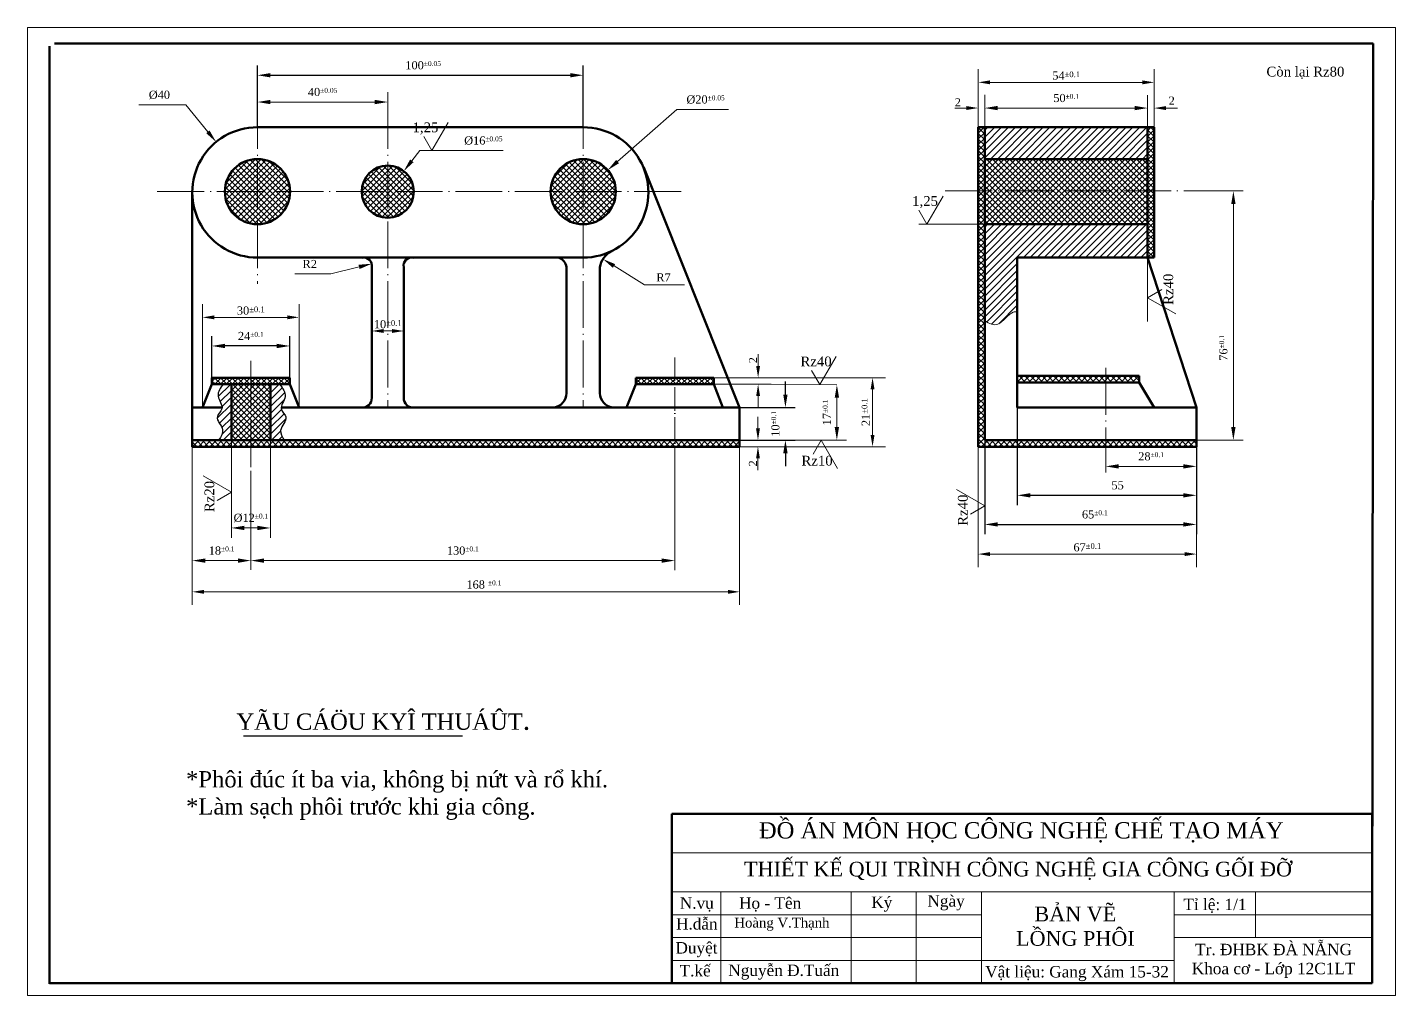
# Model space of a CAD drawing. Extents: x 3371 to 5758, y -2048 to -107.
# Drawn here: x 5338.4 to 5758.4, y -927.2 to -630.2 of the extents above; entities that cross this region are included whole.
import ezdxf

# ---------------------------------------------------------------- set-up
doc = ezdxf.new("R2010")
doc.units = 0
doc.header["$LTSCALE"] = 0.3
doc.header["$MEASUREMENT"] = 0
doc.linetypes.add('ACAD_ISO04W100', pattern=[30.5, 24, -3, 0.5, -3])
doc.layers.get('0').update_dxf_attribs({"color": 1, "linetype": 'CONTINUOUS', "lineweight": 50})
doc.layers.get('DEFPOINTS').update_dxf_attribs({"linetype": 'CONTINUOUS'})
for name, color, linetype, lineweight in [('DTAM', 5, 'ACAD_ISO04W100', 20), ('DUONGGIONG', 4, 'CONTINUOUS', 20), ('NETMANH', 3, 'CONTINUOUS', 20)]:
    doc.layers.add(name, color=color, linetype=linetype, lineweight=lineweight)
doc.layers.add('KT', color=7, linetype='CONTINUOUS')
doc.styles.get("Standard").update_dxf_attribs({"font": 'times.ttf'})
doc.styles.add('style2', font='', dxfattribs={"height": 3.5})
doc.styles.add('style4', font='', dxfattribs={"height": 5})
doc.styles.add('TH', font='', dxfattribs={"height": 250})
doc.styles.get('style2').set_extended_font_data('VNswitzerland')
doc.styles.get('style4').set_extended_font_data('VNbangkok')
doc.styles.get('TH').set_extended_font_data('VNtimes new roman')
doc.dimstyles.new('100', dxfattribs={"dimtxt": 8, "dimasz": 3.6, "dimexe": 0.18, "dimexo": 0.0625, "dimgap": 0.8, "dimtad": 1, "dimdec": 4, "dimzin": 0, "dimdsep": 46, "dimtxsty": 'Standard', "dimcen": 0.09, "dimclrd": 3, "dimclre": 3, "dimclrt": 86, "dimadec": 0, "dimazin": 0, "dimtfac": 1, "dimtdec": 4, "dimtofl": 0, "dimtmove": 2, "dimatfit": 3, "dimfxl": 1, "dimtfillclr": 3, "dimtolj": 1, "dimtzin": 0, "dimlwd": 20, "dimlwe": 20, "dimarcsym": 0})
doc.dimstyles.get("Standard").update_dxf_attribs({"dimtxt": 0.18, "dimasz": 0.18, "dimexe": 0.18, "dimexo": 0.0625, "dimgap": 0.09, "dimtad": 0, "dimtih": 1, "dimtoh": 1, "dimdec": 4, "dimzin": 0, "dimdsep": 46, "dimtxsty": 'Standard', "dimcen": 0.09, "dimadec": 0, "dimazin": 0, "dimtfac": 1, "dimtdec": 4, "dimtofl": 0, "dimtmove": 0, "dimatfit": 3, "dimfxl": 1, "dimtolj": 1, "dimtzin": 0, "dimarcsym": 0})
pattern_1 = [(45, (6446.081, -117.2994), (-0.8838835, 0.8838835), []), (135, (6446.081, -117.2994), (-0.8838835, -0.8838835), [])]

# ---------------------------------------------------------------- blocks, each defined once
blk = doc.blocks.new('*D23')
at = {"layer": 'DEFPOINTS', "color": 0, "linetype": 'Continuous', "transparency": 16777216}
for p in [(5509.04, -644.87), (5409.04, -660.8), (5509.04, -660.8)]:
    blk.add_point(p, dxfattribs=at)
at = {"layer": 'DUONGGIONG', "color": 0, "linetype": 'Continuous', "lineweight": -2, "transparency": 16777216}
for p, q in [((5409.04, -660.73), (5409.04, -641.87)), ((5509.04, -660.73), (5509.04, -641.87)), ((5413.04, -644.87), (5505.04, -644.87))]:
    blk.add_line(p, q, dxfattribs=at)
at = {"layer": 'DUONGGIONG', "color": 0, "linetype": 'Continuous', "transparency": 16777216}
for points in [[(5413.04, -644.2), (5413.04, -645.53), (5409.04, -644.87)], [(5505.04, -644.2), (5505.04, -645.53), (5509.04, -644.87)]]:
    blk.add_solid(points, dxfattribs=at)
at = {"layer": 'DUONGGIONG', "color": 86, "linetype": 'Continuous', "transparency": 16777216, "insert": (5459.91, -641.8), "char_height": 2.5, "attachment_point": 5}
blk.add_mtext('\\A2;100{\\H1.5;±0.05}', dxfattribs=at)
blk = doc.blocks.new('*D24')
at = {"layer": 'DEFPOINTS', "color": 0, "linetype": 'Continuous', "transparency": 16777216}
for p in [(5642.29, -746.8), (5697.29, -758.8), (5697.29, -773.72)]:
    blk.add_point(p, dxfattribs=at)
at = {"layer": 'DUONGGIONG', "color": 0, "linetype": 'Continuous', "lineweight": -2, "transparency": 16777216}
for p, q in [((5642.29, -746.86), (5642.29, -776.72)), ((5697.29, -758.86), (5697.29, -776.72)), ((5646.29, -773.72), (5693.29, -773.72))]:
    blk.add_line(p, q, dxfattribs=at)
at = {"layer": 'DUONGGIONG', "color": 0, "linetype": 'Continuous', "transparency": 16777216}
for points in [[(5646.29, -773.06), (5646.29, -774.39), (5642.29, -773.72)], [(5693.29, -773.06), (5693.29, -774.39), (5697.29, -773.72)]]:
    blk.add_solid(points, dxfattribs=at)
at = {"layer": 'DUONGGIONG', "color": 86, "linetype": 'Continuous', "transparency": 16777216, "insert": (5673.08, -770.65), "char_height": 2.5, "attachment_point": 5}
blk.add_mtext('\\A2;{\\fTimes New Roman|b0|i0|c0|p18;55}', dxfattribs=at)
blk = doc.blocks.new('*D25')
at = {"layer": 'DEFPOINTS', "color": 0, "linetype": 'Continuous', "transparency": 16777216}
for p in [(5632.29, -756.8), (5697.29, -758.8), (5697.29, -782.65)]:
    blk.add_point(p, dxfattribs=at)
at = {"layer": 'DUONGGIONG', "color": 0, "linetype": 'Continuous', "lineweight": -2, "transparency": 16777216}
for p, q in [((5632.29, -756.86), (5632.29, -785.65)), ((5697.29, -758.86), (5697.29, -785.65)), ((5636.29, -782.65), (5693.29, -782.65))]:
    blk.add_line(p, q, dxfattribs=at)
at = {"layer": 'DUONGGIONG', "color": 0, "linetype": 'Continuous', "transparency": 16777216}
for points in [[(5636.29, -781.98), (5636.29, -783.31), (5632.29, -782.65)], [(5693.29, -781.98), (5693.29, -783.31), (5697.29, -782.65)]]:
    blk.add_solid(points, dxfattribs=at)
at = {"layer": 'DUONGGIONG', "color": 86, "linetype": 'Continuous', "transparency": 16777216, "insert": (5666.07, -779.58), "char_height": 2.5, "attachment_point": 5}
blk.add_mtext('\\A2;{\\fTimes New Roman|b0|i0|c0|p18;65\\H0.6x;±0.1}', dxfattribs=at)
blk = doc.blocks.new('*D26')
at = {"layer": 'DEFPOINTS', "color": 0, "linetype": 'Continuous', "transparency": 16777216}
for p in [(5557.04, -746.8), (5571.11, -746.8), (5557.04, -756.8)]:
    blk.add_point(p, dxfattribs=at)
at = {"layer": 'DUONGGIONG', "color": 0, "linetype": 'Continuous', "lineweight": -2, "transparency": 16777216}
for p, q in [((5571.11, -742.8), (5571.11, -738.8)), ((5557.1, -746.8), (5574.11, -746.8)), ((5557.1, -756.8), (5574.11, -756.8)), ((5571.11, -760.8), (5571.11, -764.8))]:
    blk.add_line(p, q, dxfattribs=at)
at = {"layer": 'DUONGGIONG', "color": 0, "linetype": 'Continuous', "transparency": 16777216}
for points in [[(5570.44, -742.8), (5571.77, -742.8), (5571.11, -746.8)], [(5570.44, -760.8), (5571.77, -760.8), (5571.11, -756.8)]]:
    blk.add_solid(points, dxfattribs=at)
at = {"layer": 'DUONGGIONG', "color": 86, "linetype": 'Continuous', "transparency": 16777216, "insert": (5568.03, -751.8), "char_height": 2.5, "attachment_point": 5, "rotation": 90}
blk.add_mtext('\\A2;10{\\H0.6x;±0.1}', dxfattribs=at)
blk = doc.blocks.new('*D27')
at = {"layer": 'DEFPOINTS', "color": 0, "linetype": 'Continuous', "transparency": 16777216}
for p in [(5395.04, -727.91), (5395.04, -737.65), (5418.97, -737.65)]:
    blk.add_point(p, dxfattribs=at)
at = {"layer": 'DUONGGIONG', "color": 0, "linetype": 'Continuous', "lineweight": -2, "transparency": 16777216}
for p, q in [((5395.04, -737.58), (5395.04, -724.91)), ((5418.97, -737.58), (5418.97, -724.91)), ((5414.97, -727.91), (5399.04, -727.91))]:
    blk.add_line(p, q, dxfattribs=at)
at = {"layer": 'DUONGGIONG', "color": 0, "linetype": 'Continuous', "transparency": 16777216}
for points in [[(5399.04, -727.24), (5399.04, -728.58), (5395.04, -727.91)], [(5414.97, -727.24), (5414.97, -728.58), (5418.97, -727.91)]]:
    blk.add_solid(points, dxfattribs=at)
at = {"layer": 'DUONGGIONG', "color": 86, "linetype": 'Continuous', "transparency": 16777216, "insert": (5407, -724.85), "char_height": 2.5, "attachment_point": 5}
blk.add_mtext('\\A2;{\\fTimes New Roman|b0|i0|c0|p18;24{\\H1.500000;±0.1}}', dxfattribs=at)
blk = doc.blocks.new('*D28')
at = {"layer": 'DEFPOINTS', "color": 0, "linetype": 'Continuous', "transparency": 16777216}
for p in [(5389.04, -758.8), (5557.04, -758.8), (5389.04, -803.32)]:
    blk.add_point(p, dxfattribs=at)
at = {"layer": 'DUONGGIONG', "color": 3, "linetype": 'Continuous', "lineweight": 20, "transparency": 16777216}
for p, q in [((5389.04, -758.86), (5389.04, -807.32)), ((5557.04, -758.86), (5557.04, -807.32)), ((5553.44, -803.32), (5392.64, -803.32))]:
    blk.add_line(p, q, dxfattribs=at)
at = {"layer": 'DUONGGIONG', "color": 3, "linetype": 'Continuous', "transparency": 16777216}
for points in [[(5392.64, -802.72), (5392.64, -803.92), (5389.04, -803.32)], [(5553.44, -802.72), (5553.44, -803.92), (5557.04, -803.32)]]:
    blk.add_solid(points, dxfattribs=at)
at = {"layer": 'DUONGGIONG', "color": 86, "linetype": 'Continuous', "transparency": 16777216, "insert": (5478.56, -801.09), "char_height": 2.5, "attachment_point": 5}
blk.add_mtext('\\A2;{\\fTimes New Roman|b0|i0|c0|p18;168 \\H0.6x;±0.1}', dxfattribs=at)
blk = doc.blocks.new('*D29')
at = {"layer": 'DEFPOINTS', "color": 0, "transparency": 16777216}
for p in [(5421.8, -719.13), (5392.2, -746.78), (5421.8, -746.78)]:
    blk.add_point(p, dxfattribs=at)
at = {"layer": 'DUONGGIONG', "color": 3, "lineweight": 20, "transparency": 16777216}
for p, q in [((5392.2, -746.72), (5392.2, -715.13)), ((5421.8, -746.72), (5421.8, -715.13)), ((5395.8, -719.13), (5418.2, -719.13))]:
    blk.add_line(p, q, dxfattribs=at)
at = {"layer": 'DUONGGIONG', "color": 3, "transparency": 16777216}
for points in [[(5395.8, -718.53), (5395.8, -719.73), (5392.2, -719.13)], [(5418.2, -718.53), (5418.2, -719.73), (5421.8, -719.13)]]:
    blk.add_solid(points, dxfattribs=at)
at = {"layer": 'DUONGGIONG', "color": 86, "transparency": 16777216, "insert": (5407, -717.06), "char_height": 2.5, "attachment_point": 5}
blk.add_mtext('\\A2;30{\\H1.750000;±0.1}', dxfattribs=at)
blk = doc.blocks.new('*D30')
at = {"layer": 'DEFPOINTS', "color": 0, "transparency": 16777216}
for p in [(5444.15, -721.89), (5453.93, -721.89), (5444.15, -723.31)]:
    blk.add_point(p, dxfattribs=at)
at = {"layer": 'DUONGGIONG', "color": 3, "lineweight": 20, "transparency": 16777216}
for p, q in [((5444.15, -721.95), (5444.15, -727.31)), ((5453.93, -721.95), (5453.93, -727.31)), ((5450.33, -723.31), (5447.75, -723.31))]:
    blk.add_line(p, q, dxfattribs=at)
at = {"layer": 'DUONGGIONG', "color": 3, "transparency": 16777216}
for points in [[(5447.75, -722.71), (5447.75, -723.91), (5444.15, -723.31)], [(5450.33, -722.71), (5450.33, -723.91), (5453.93, -723.31)]]:
    blk.add_solid(points, dxfattribs=at)
at = {"layer": 'DUONGGIONG', "color": 86, "transparency": 16777216, "insert": (5449.04, -721.24), "char_height": 2.5, "attachment_point": 5}
blk.add_mtext('\\A2;10{\\H1.750000;±0.1}', dxfattribs=at)
blk = doc.blocks.new('*D31')
at = {"layer": 'DEFPOINTS', "color": 0, "transparency": 16777216}
for p in [(5549.11, -737.65), (5549.1, -739.65), (5562.72, -739.65)]:
    blk.add_point(p, dxfattribs=at)
at = {"layer": 'DUONGGIONG', "color": 3, "lineweight": 20, "transparency": 16777216}
for p, q in [((5562.72, -734.05), (5562.72, -730.45)), ((5549.17, -737.65), (5566.72, -737.65)), ((5549.17, -739.65), (5566.72, -739.65)), ((5562.72, -743.25), (5562.72, -746.85))]:
    blk.add_line(p, q, dxfattribs=at)
at = {"layer": 'DUONGGIONG', "color": 3, "transparency": 16777216}
for points in [[(5562.12, -734.05), (5563.32, -734.05), (5562.72, -737.65)], [(5562.12, -743.25), (5563.32, -743.25), (5562.72, -739.65)]]:
    blk.add_solid(points, dxfattribs=at)
at = {"layer": 'DUONGGIONG', "color": 86, "transparency": 16777216, "insert": (5561.15, -732.27), "char_height": 2.5, "attachment_point": 5, "rotation": 90}
blk.add_mtext('\\A2;2', dxfattribs=at)
blk = doc.blocks.new('*D32')
at = {"layer": 'DEFPOINTS', "color": 0, "transparency": 16777216}
for p in [(5557.04, -756.8), (5557.04, -758.8), (5562.68, -758.8)]:
    blk.add_point(p, dxfattribs=at)
at = {"layer": 'DUONGGIONG', "color": 3, "lineweight": 20, "transparency": 16777216}
for p, q in [((5562.68, -753.2), (5562.68, -749.6)), ((5557.1, -756.8), (5566.68, -756.8)), ((5557.1, -758.8), (5566.68, -758.8)), ((5562.68, -762.4), (5562.68, -766))]:
    blk.add_line(p, q, dxfattribs=at)
at = {"layer": 'DUONGGIONG', "color": 3, "transparency": 16777216}
for points in [[(5562.08, -753.2), (5563.28, -753.2), (5562.68, -756.8)], [(5562.08, -762.4), (5563.28, -762.4), (5562.68, -758.8)]]:
    blk.add_solid(points, dxfattribs=at)
at = {"layer": 'DUONGGIONG', "color": 86, "transparency": 16777216, "insert": (5561.14, -763.93), "char_height": 2.5, "attachment_point": 5, "rotation": 90}
blk.add_mtext('\\A2;2', dxfattribs=at)
blk = doc.blocks.new('*D33')
at = {"layer": 'DEFPOINTS', "color": 0, "transparency": 16777216}
for p in [(5549.11, -737.65), (5557.1, -758.8), (5597.85, -758.8)]:
    blk.add_point(p, dxfattribs=at)
at = {"layer": 'DUONGGIONG', "color": 3, "lineweight": 20, "transparency": 16777216}
for p, q in [((5549.17, -737.65), (5601.85, -737.65)), ((5597.85, -741.25), (5597.85, -755.2)), ((5557.16, -758.8), (5601.85, -758.8))]:
    blk.add_line(p, q, dxfattribs=at)
at = {"layer": 'DUONGGIONG', "color": 3, "transparency": 16777216}
for points in [[(5597.25, -741.25), (5598.45, -741.25), (5597.85, -737.65)], [(5597.25, -755.2), (5598.45, -755.2), (5597.85, -758.8)]]:
    blk.add_solid(points, dxfattribs=at)
at = {"layer": 'DUONGGIONG', "color": 86, "transparency": 16777216, "insert": (5595.78, -748.22), "char_height": 2.5, "attachment_point": 5, "rotation": 90}
blk.add_mtext('\\A2;21{\\H1.750000;±0.1}', dxfattribs=at)
blk = doc.blocks.new('*D34')
at = {"layer": 'DEFPOINTS', "color": 0, "transparency": 16777216}
for p in [(5682.29, -654.93), (5682.29, -660.73), (5684.29, -660.8)]:
    blk.add_point(p, dxfattribs=at)
at = {"layer": 'DUONGGIONG', "color": 3, "lineweight": 20, "transparency": 16777216}
for p, q in [((5682.29, -660.67), (5682.29, -650.93)), ((5684.29, -660.73), (5684.29, -650.93)), ((5678.69, -654.93), (5675.09, -654.93)), ((5687.89, -654.93), (5691.49, -654.93))]:
    blk.add_line(p, q, dxfattribs=at)
at = {"layer": 'DUONGGIONG', "color": 3, "transparency": 16777216}
for points in [[(5678.69, -654.33), (5678.69, -655.53), (5682.29, -654.93)], [(5687.89, -654.33), (5687.89, -655.53), (5684.29, -654.93)]]:
    blk.add_solid(points, dxfattribs=at)
at = {"layer": 'DUONGGIONG', "color": 86, "transparency": 16777216, "insert": (5689.69, -652.66), "char_height": 2.5, "attachment_point": 5}
blk.add_mtext('\\A2;2', dxfattribs=at)
blk = doc.blocks.new('*D35')
at = {"layer": 'DEFPOINTS', "color": 0, "transparency": 16777216}
for p in [(5632.29, -654.92), (5630.29, -660.8), (5632.29, -660.73)]:
    blk.add_point(p, dxfattribs=at)
at = {"layer": 'DUONGGIONG', "color": 3, "lineweight": 20, "transparency": 16777216}
for p, q in [((5630.29, -660.73), (5630.29, -650.92)), ((5632.29, -660.67), (5632.29, -650.92)), ((5626.69, -654.92), (5623.09, -654.92)), ((5635.89, -654.92), (5639.49, -654.92))]:
    blk.add_line(p, q, dxfattribs=at)
at = {"layer": 'DUONGGIONG', "color": 3, "transparency": 16777216}
for points in [[(5626.69, -654.32), (5626.69, -655.52), (5630.29, -654.92)], [(5635.89, -654.32), (5635.89, -655.52), (5632.29, -654.92)]]:
    blk.add_solid(points, dxfattribs=at)
at = {"layer": 'DUONGGIONG', "color": 86, "transparency": 16777216, "insert": (5624.02, -653.15), "char_height": 2.5, "attachment_point": 5}
blk.add_mtext('\\A2;2', dxfattribs=at)
blk = doc.blocks.new('*D36')
at = {"layer": 'DEFPOINTS', "color": 0, "transparency": 16777216}
for p in [(5684.29, -647.04), (5630.29, -660.73), (5684.29, -660.8)]:
    blk.add_point(p, dxfattribs=at)
at = {"layer": 'DUONGGIONG', "color": 3, "lineweight": 20, "transparency": 16777216}
for p, q in [((5630.29, -660.67), (5630.29, -643.04)), ((5684.29, -660.73), (5684.29, -643.04)), ((5633.89, -647.04), (5680.69, -647.04))]:
    blk.add_line(p, q, dxfattribs=at)
at = {"layer": 'DUONGGIONG', "color": 3, "transparency": 16777216}
for points in [[(5633.89, -646.44), (5633.89, -647.64), (5630.29, -647.04)], [(5680.69, -646.44), (5680.69, -647.64), (5684.29, -647.04)]]:
    blk.add_solid(points, dxfattribs=at)
at = {"layer": 'DUONGGIONG', "color": 86, "transparency": 16777216, "insert": (5657.29, -644.97), "char_height": 2.5, "attachment_point": 5}
blk.add_mtext('\\A2;54{\\H1.750000;±0.1}', dxfattribs=at)
blk = doc.blocks.new('*D37')
at = {"layer": 'DEFPOINTS', "color": 0, "transparency": 16777216}
for p in [(5630.29, -758.8), (5697.29, -758.8), (5630.29, -791.74)]:
    blk.add_point(p, dxfattribs=at)
at = {"layer": 'DUONGGIONG', "color": 3, "lineweight": 20, "transparency": 16777216}
for p, q in [((5630.29, -758.86), (5630.29, -795.74)), ((5697.29, -758.86), (5697.29, -795.74)), ((5693.69, -791.74), (5633.89, -791.74))]:
    blk.add_line(p, q, dxfattribs=at)
at = {"layer": 'DUONGGIONG', "color": 3, "transparency": 16777216}
for points in [[(5633.89, -791.14), (5633.89, -792.34), (5630.29, -791.74)], [(5693.69, -791.14), (5693.69, -792.34), (5697.29, -791.74)]]:
    blk.add_solid(points, dxfattribs=at)
at = {"layer": 'DUONGGIONG', "color": 86, "transparency": 16777216, "insert": (5663.79, -789.67), "char_height": 2.5, "attachment_point": 5}
blk.add_mtext('\\A2;67{\\H1.750000;±0.1}', dxfattribs=at)

msp = doc.modelspace()

# ---------------------------------------------------------------- hatches: boundary and pattern name
at = {"layer": 'DTAM', "linetype": 'Continuous'}
h = msp.add_hatch(dxfattribs=at)
h.set_pattern_fill('ANSI31', color=256, scale=12, style=0)
h.set_pattern_definition([(45, (5337.5279, -918.3136), (-1.06066, 1.06066), [])])
h.paths.add_polyline_path([(5682.29, -660.8), (5632.29, -660.8), (5632.29, -665.19), (5632.33, -665.22), (5632.29, -665.24), (5632.29, -670.57), (5682.29, -670.57)])
h.paths.add_polyline_path([(5682.29, -690.57), (5632.29, -690.57), (5632.29, -700.8), (5682.29, -700.8)])
edge = h.paths.add_edge_path()
edge.add_line((5642.29, -700.8), (5632.29, -700.8))
edge.add_line((5632.29, -700.8), (5632.29, -720.11))
edge.add_spline(control_points=[(5632.29, -720.11), (5633.68, -721.1), (5636.82, -722.46), (5639.83, -717.51), (5641.87, -717.35), (5642.29, -717.42)], knot_values=[18.132603, 18.132603, 18.132603, 18.132603, 22.760068, 28.733029, 30.261765, 30.261765, 30.261765, 30.261765], degree=3, periodic=0)
edge.add_line((5642.29, -717.42), (5642.29, -700.8))
h = msp.add_hatch(dxfattribs=at)
h.set_pattern_fill('ANSI31', color=256, scale=12, style=0)
h.set_pattern_definition([(45, (5338.4161, -927.1823), (-1.06066, 1.06066), [])])
edge = h.paths.add_edge_path()
edge.add_line((5401.04, -739.8), (5398.42, -739.8))
edge.add_spline(control_points=[(5398.42, -739.8), (5397.57, -740.93), (5396.02, -743.15), (5398.19, -745.68), (5398.17, -746.8)], knot_values=[0.238744, 0.238744, 0.238744, 0.238744, 4.035285, 7.677507, 7.677507, 7.677507, 7.677507], degree=3, periodic=0)
edge.add_spline(control_points=[(5398.17, -746.8), (5398.17, -746.93), (5398.04, -747.89), (5395.34, -749.93), (5398.64, -752.68), (5398.34, -754.47), (5398.2, -754.87)], knot_values=[7.677507, 7.677507, 7.677507, 7.677507, 8.129244, 10.824205, 15.286541, 16.556931, 16.556931, 16.556931, 16.556931], degree=3, periodic=0)
edge.add_spline(control_points=[(5398.2, -754.87), (5398.07, -755.23), (5397.88, -755.59), (5397.66, -755.94)], knot_values=[16.556931, 16.556931, 16.556931, 16.556931, 17.712277, 17.712277, 17.712277, 17.712277], degree=3, periodic=0)
edge.add_line((5397.66, -755.94), (5397.23, -756.8))
edge.add_line((5397.23, -756.8), (5401.04, -756.8))
edge.add_line((5401.04, -756.8), (5401.04, -739.8))
edge = h.paths.add_edge_path()
edge.add_spline(control_points=[(5417.29, -756.8), (5416.64, -755.81), (5415.11, -753.45), (5419.15, -750.07), (5416.4, -747.99), (5416.31, -746.98), (5416.32, -746.8)], knot_values=[7.524247, 7.524247, 7.524247, 7.524247, 10.717617, 15.179953, 17.874914, 18.479911, 18.479911, 18.479911, 18.479911], degree=3, periodic=0)
edge.add_spline(control_points=[(5416.32, -746.8), (5416.39, -745.72), (5418.49, -743.2), (5416.86, -740.97), (5415.97, -739.8)], knot_values=[0.08039, 0.08039, 0.08039, 0.08039, 3.569351, 7.524247, 7.524247, 7.524247, 7.524247], degree=3, periodic=0)
edge.add_line((5415.97, -739.8), (5413.04, -739.8))
edge.add_line((5413.04, -739.8), (5413.04, -756.8))
edge.add_line((5413.04, -756.8), (5417.29, -756.8))
at = {"layer": 'DUONGGIONG', "lineweight": 20}
h = msp.add_hatch(dxfattribs=at)
h.set_pattern_fill('ANSI37', color=1, scale=10, style=0)
h.set_pattern_definition(pattern_1)
h.paths.add_polyline_path([(5632.29, -660.8), (5630.29, -660.8), (5630.29, -680.37), (5632.29, -680.37)])
h.paths.add_polyline_path([(5682.29, -670.57), (5632.29, -670.57), (5632.29, -680.37), (5682.29, -680.37)])
h.paths.add_polyline_path([(5682.29, -680.37), (5632.29, -680.37), (5632.29, -690.57), (5682.29, -690.57)])
h.paths.add_polyline_path([(5632.29, -680.37), (5630.29, -680.37), (5630.29, -690.57), (5632.29, -690.57)])
h.paths.add_polyline_path([(5684.29, -660.8), (5682.29, -660.8), (5682.29, -680.37), (5684.29, -680.37)])
h.paths.add_polyline_path([(5684.29, -680.37), (5682.29, -680.37), (5682.29, -700.8), (5684.29, -700.8)])
h.paths.add_polyline_path([(5632.29, -690.57), (5630.29, -690.57), (5630.29, -758.8), (5669.42, -758.8), (5669.42, -756.8), (5632.29, -756.8)])
h.paths.add_polyline_path([(5669.42, -737.08), (5642.29, -737.08), (5642.29, -739.08), (5669.42, -739.08)], flags=17)
h.paths.add_polyline_path([(5679.73, -737.08), (5669.42, -737.08), (5669.42, -739.08), (5679.73, -739.08)])
h.paths.add_polyline_path([(5697.29, -756.8), (5669.42, -756.8), (5669.42, -758.8), (5697.29, -758.8)])
h = msp.add_hatch(dxfattribs=at)
h.set_pattern_fill('ANSI37', color=1, scale=10, style=0)
h.set_pattern_definition(pattern_1)
h.paths.add_polyline_path([(5409.04, -670.57), (5409.04, -680.57), (5419.04, -680.57, 0.414214)])
h.paths.add_polyline_path([(5399.04, -680.57), (5409.04, -680.57), (5409.04, -670.57, 0.414214)])
h.paths.add_polyline_path([(5399.04, -680.57, 0.414214), (5409.04, -690.57), (5409.04, -680.89), (5409.04, -680.89), (5409.04, -680.71), (5409.04, -680.71), (5409.04, -680.57)])
h.paths.add_polyline_path([(5419.04, -680.57), (5409.04, -680.57), (5409.04, -690.57, 0.414214)])
h.paths.add_polyline_path([(5441.04, -680.57, 0.414214), (5449.04, -688.57), (5449.04, -680.57), (5448.95, -680.57)])
h.paths.add_polyline_path([(5449.04, -672.57, 0.414214), (5441.04, -680.57), (5449.04, -680.57), (5449.04, -680.48)])
h.paths.add_polyline_path([(5449.04, -672.57), (5449.04, -680.57), (5449.13, -680.57), (5457.04, -680.57, 0.414214)])
h.paths.add_polyline_path([(5449.04, -680.57), (5449.04, -680.66), (5449.04, -688.57, 0.414214), (5457.04, -680.57)])
h.paths.add_polyline_path([(5509.04, -670.57, 0.414214), (5499.04, -680.57), (5509.04, -680.57), (5509.04, -680.48)])
h.paths.add_polyline_path([(5519.04, -680.57, 0.414214), (5509.04, -670.57), (5509.04, -680.57), (5509.13, -680.57)])
h.paths.add_polyline_path([(5509.04, -680.57), (5509.04, -680.66), (5509.04, -690.57, 0.414214), (5519.04, -680.57)])
h.paths.add_polyline_path([(5499.04, -680.57, 0.414214), (5509.04, -690.57), (5509.04, -680.57), (5508.95, -680.57)])
h = msp.add_hatch(dxfattribs=at)
h.set_pattern_fill('ANSI37', color=1, scale=10, style=0)
h.set_pattern_definition(pattern_1)
h.paths.add_polyline_path([(5537.15, -737.65), (5537.15, -739.65), (5549.1, -739.65), (5549.11, -737.65)])
h.paths.add_polyline_path([(5525.18, -737.65), (5525.18, -739.65), (5537.15, -739.65), (5537.15, -737.65)])
h.paths.add_polyline_path([(5407.04, -737.65), (5407.04, -739.65), (5418.97, -739.65), (5418.97, -737.65)])
h.paths.add_polyline_path([(5395.04, -737.65), (5395.04, -739.65), (5407.04, -739.65), (5407.04, -737.65)])
h.paths.add_polyline_path([(5407.04, -739.65), (5401.04, -739.65), (5401.04, -756.8), (5407.04, -756.8)])
h.paths.add_polyline_path([(5413.04, -739.65), (5407.04, -739.65), (5407.04, -756.8), (5413.04, -756.8)])
h = msp.add_hatch(dxfattribs=at)
h.set_pattern_fill('ANSI37', color=1, scale=10, style=0)
h.set_pattern_definition(pattern_1)
h.paths.add_polyline_path([(5537.15, -756.8), (5413.04, -756.8), (5413.04, -758.8), (5537.15, -758.8)])
h.paths.add_polyline_path([(5413.04, -756.8), (5407.04, -756.8), (5407.04, -758.8), (5413.04, -758.8)])
h.paths.add_polyline_path([(5407.04, -756.8), (5401.04, -756.8), (5401.04, -758.8), (5407.04, -758.8)])
h.paths.add_polyline_path([(5401.04, -756.8), (5389.04, -756.8), (5389.04, -758.8), (5401.04, -758.8)])
h.paths.add_polyline_path([(5557.04, -756.8), (5537.15, -756.8), (5537.15, -758.8), (5557.04, -758.8)])

# ---------------------------------------------------------------- linework, layer by layer
at = {"linetype": 'Continuous'}
for p, q in [((5345.19, -923.53), (5345.19, -635.96)), ((5346.76, -635.11), (5751.47, -635.11)), ((5751.47, -635.11), (5751.25, -923.39)), ((5630.29, -660.8), (5684.29, -660.8)), ((5630.29, -660.8), (5630.29, -758.8)), ((5632.29, -660.8), (5632.29, -756.8)), ((5682.29, -660.8), (5682.29, -700.8)), ((5684.29, -660.8), (5684.29, -700.8)), ((5632.29, -670.57), (5682.29, -670.57)), ((5557.04, -746.8), (5527.61, -673.15)), ((5389.04, -680.57), (5389.04, -758.8)), ((5632.29, -690.57), (5682.29, -690.57)), ((5642.29, -700.8), (5684.29, -700.8)), ((5642.29, -746.8), (5642.29, -700.8)), ((5682.29, -700.8), (5697.29, -746.8)), ((5444.15, -703.78), (5444.15, -743.8)), ((5453.93, -703.78), (5453.93, -743.8)), ((5453.93, -703.78), (5453.93, -743.8)), ((5503.93, -703.78), (5503.93, -742.49)), ((5514.15, -703.78), (5514.15, -742.4)), ((5418.97, -737.65), (5395.04, -737.65)), ((5395.04, -737.65), (5395.04, -739.65)), ((5418.97, -737.65), (5418.97, -739.65)), ((5549.11, -737.65), (5525.18, -737.65)), ((5525.18, -737.65), (5525.18, -739.65)), ((5549.11, -737.65), (5549.1, -739.65)), ((5679.73, -739.08), (5684.27, -746.8)), ((5395.04, -739.65), (5392.2, -746.78)), ((5418.97, -739.65), (5395.04, -739.65)), ((5401.04, -739.65), (5401.04, -756.8)), ((5413.04, -739.65), (5413.04, -756.8)), ((5418.97, -739.65), (5421.8, -746.78)), ((5525.18, -739.65), (5522.34, -746.78)), ((5549.11, -739.65), (5525.18, -739.65)), ((5549.11, -739.65), (5551.94, -746.78)), ((5557.04, -746.8), (5548.21, -746.8)), ((5557.04, -758.8), (5557.04, -746.8)), ((5697.29, -746.8), (5642.29, -746.8)), ((5697.29, -758.8), (5697.29, -746.8)), ((5389.04, -756.8), (5557.04, -756.8)), ((5389.04, -758.8), (5557.04, -758.8)), ((5630.29, -758.8), (5697.29, -758.8)), ((5632.29, -756.8), (5697.29, -756.8)), ((5536.25, -871.39), (5751.25, -871.39)), ((5536.25, -923.39), (5536.25, -871.39)), ((5751.25, -871.39), (5751.25, -923.39)), ((5750.19, -923.39), (5345.19, -923.39)), ((5751.25, -923.39), (5536.25, -923.39))]:
    msp.add_line(p, q, dxfattribs=at)
at = {"linetype": 'ByBlock'}
for p, q in [((5409.04, -660.8), (5509.04, -660.8)), ((5409.04, -700.8), (5509.04, -700.8)), ((5642.29, -737.08), (5679.73, -737.08)), ((5642.29, -739.08), (5679.73, -739.08)), ((5679.73, -737.08), (5679.73, -739.08)), ((5389.04, -746.8), (5398.36, -746.8)), ((5389.04, -746.8), (5398.36, -746.8)), ((5416.32, -746.8), (5555.21, -746.8)), ((5416.32, -746.8), (5548.21, -746.8))]:
    msp.add_line(p, q, dxfattribs=at)
at = {"linetype": 'Continuous', "lineweight": 20}
for p, q in [((5751.25, -883.39), (5536.25, -883.39)), ((5751.25, -895.39), (5536.25, -895.39)), ((5551.25, -923.39), (5551.25, -895.39)), ((5591.25, -923.39), (5591.25, -895.39)), ((5611.25, -923.39), (5611.25, -895.39)), ((5611.25, -923.39), (5611.25, -895.39)), ((5631.25, -923.39), (5631.25, -895.39)), ((5690.4, -923.39), (5690.4, -895.39)), ((5715.4, -909.39), (5715.4, -895.39)), ((5631.25, -902.39), (5536.25, -902.39)), ((5751.25, -902.39), (5690.4, -902.39)), ((5631.25, -909.39), (5536.25, -909.39)), ((5751.25, -909.39), (5690.4, -909.39)), ((5690.4, -916.39), (5536.25, -916.39))]:
    msp.add_line(p, q, dxfattribs=at)
at = {"linetype": 'Continuous'}
for centre, radius in [((5409.04, -680.57), 10), ((5509.04, -680.57), 10), ((5449.04, -680.57), 8)]:
    msp.add_circle(centre, radius, dxfattribs=at)
for centre, radius, start, end in [((5409.04, -680.8), 20, 89.9982, 270.0018), ((5509.04, -680.8), 20, 269.9982, 90.0018), ((5441.71, -703.28), 2.49, 348.5787, 102.3134), ((5456.37, -703.28), 2.49, 77.6866, 191.4213), ((5500.38, -704.25), 3.58, 7.5785, 74.7432), ((5520.89, -704.86), 6.82, 116.9045, 170.8786), ((5499.36, -742.29), 4.56, 279.1132, 358.5905), ((5518.71, -742.29), 4.56, 181.4095, 260.8868), ((5441.21, -743.86), 2.94, 263.9596, 1.3063), ((5456.85, -743.87), 2.92, 178.5182, 278.6065)]:
    msp.add_arc(centre, radius, start, end, dxfattribs=at)
at = {"layer": 'DTAM', "linetype": 'ACAD_ISO04W100', "ltscale": 2}
for p, q in [((5409.04, -653.08), (5409.04, -708.8)), ((5449.04, -653.08), (5449.04, -746.8)), ((5509.04, -653.08), (5509.04, -746.8)), ((5620.17, -680.37), (5697.29, -680.37)), ((5378.29, -680.57), (5540.15, -680.57)), ((5407.04, -732.43), (5407.04, -766.19)), ((5669.42, -734.58), (5669.42, -766.75))]:
    msp.add_line(p, q, dxfattribs=at)
at = {"layer": 'DTAM', "linetype": 'ACAD_ISO04W100'}
msp.add_line((5537.15, -731.41), (5537.15, -765.37), dxfattribs=at)
at = {"layer": 'DUONGGIONG', "linetype": 'Continuous'}
for p, q in [((5409.04, -660.73), (5409.04, -650.08)), ((5449.04, -660.73), (5449.04, -650.08)), ((5372.66, -653.95), (5387.05, -653.95)), ((5387.05, -653.95), (5393.83, -662.23)), ((5413.04, -653.08), (5445.04, -653.08)), ((5636.29, -654.93), (5678.29, -654.93)), ((5537.77, -655.39), (5519.57, -671.35)), ((5553.66, -655.39), (5537.77, -655.39)), ((5458.89, -667.97), (5456.43, -671.12)), ((5484.47, -667.97), (5458.89, -667.97)), ((5697.35, -680.37), (5711.61, -680.37)), ((5408.95, -680.8), (5409.13, -680.8)), ((5409.04, -680.89), (5409.04, -680.71)), ((5448.95, -680.57), (5449.13, -680.57)), ((5449.04, -680.66), (5449.04, -680.48)), ((5508.95, -680.57), (5509.13, -680.57)), ((5509.04, -680.66), (5509.04, -680.48)), ((5708.61, -752.8), (5708.61, -684.37)), ((5612.05, -690.57), (5632.29, -690.57)), ((5682.29, -700.8), (5682.29, -720.41)), ((5431.53, -705.82), (5440.24, -703.65)), ((5527.87, -709.2), (5518.49, -703.37)), ((5420.49, -705.82), (5431.53, -705.82)), ((5540.17, -709.2), (5527.87, -709.2)), ((5549.11, -739.65), (5586.9, -739.8)), ((5586.9, -752.8), (5586.9, -743.8)), ((5389.04, -758.8), (5389.04, -776.83)), ((5401.04, -756.8), (5401.04, -786.73)), ((5413.04, -756.8), (5413.04, -786.73)), ((5563.28, -756.8), (5589.9, -756.8)), ((5697.29, -758.8), (5697.29, -767.84)), ((5697.35, -756.8), (5711.61, -756.8)), ((5669.42, -764.78), (5669.42, -761.84)), ((5407.04, -796.61), (5407.04, -766.19)), ((5537.15, -765.37), (5537.15, -796.65)), ((5673.42, -764.84), (5693.29, -764.84)), ((5405.04, -783.73), (5409.04, -783.73)), ((5393.04, -793.74), (5403.04, -793.74)), ((5407.04, -796.54), (5407.04, -790.74)), ((5411.04, -793.74), (5533.15, -793.74))]:
    msp.add_line(p, q, dxfattribs=at)
msp.add_lwpolyline([(5338.42, -927.18), (5338.42, -630.18), (5758.42, -630.18), (5758.42, -927.18), (5338.42, -927.18)], close=True, dxfattribs=at)
for points in [[(5413.04, -652.41), (5413.04, -653.75), (5409.04, -653.08)], [(5445.04, -652.41), (5445.04, -653.75), (5449.04, -653.08)], [(5636.29, -654.26), (5636.29, -655.6), (5632.29, -654.93)], [(5678.29, -654.26), (5678.29, -655.6), (5682.29, -654.93)], [(5394.34, -661.81), (5393.31, -662.65), (5396.36, -665.32)], [(5455.9, -670.71), (5456.95, -671.53), (5453.96, -674.27)], [(5519.13, -670.84), (5520.01, -671.85), (5516.56, -673.98)], [(5707.94, -684.37), (5709.28, -684.37), (5708.61, -680.37)], [(5518.84, -702.8), (5518.14, -703.93), (5515.09, -701.25)], [(5440.08, -703), (5440.4, -704.3), (5444.12, -702.68)], [(5586.23, -743.8), (5587.57, -743.8), (5586.9, -739.8)], [(5586.23, -752.8), (5587.57, -752.8), (5586.9, -756.8)], [(5707.94, -752.8), (5709.28, -752.8), (5708.61, -756.8)], [(5673.42, -764.18), (5673.42, -765.51), (5669.42, -764.84)], [(5693.29, -764.18), (5693.29, -765.51), (5697.29, -764.84)], [(5405.04, -783.06), (5405.04, -784.4), (5401.04, -783.73)], [(5409.04, -783.06), (5409.04, -784.4), (5413.04, -783.73)], [(5393.04, -793.08), (5393.04, -794.41), (5389.04, -793.74)], [(5403.04, -793.08), (5403.04, -794.41), (5407.04, -793.74)], [(5411.04, -793.08), (5411.04, -794.41), (5407.04, -793.74)], [(5533.15, -793.08), (5533.15, -794.41), (5537.15, -793.74)]]:
    msp.add_solid(points, dxfattribs=at)
at = {"layer": 'KT', "linetype": 'Continuous'}
msp.add_line((5404.73, -847.51), (5471.97, -847.51), dxfattribs=at)
at = {"layer": 'KT', "color": 86, "linetype": 'Continuous'}
for points in [[(5398.58, -739.58), (5396.96, -743.28), (5398.11, -747.21), (5396.73, -749.52), (5398.35, -753.67), (5397.19, -756.68)], [(5415.92, -739.72), (5417.54, -743.42), (5416.38, -747.35), (5417.77, -749.66), (5416.15, -753.82), (5417.29, -756.8)]]:
    msp.add_spline(points, degree=3, dxfattribs=at)
at = {"layer": 'NETMANH'}
for p, q in [((5462.59, -667.97), (5467.59, -659.31)), ((5462.59, -667.97), (5460.09, -663.64)), ((5614.54, -690.57), (5619.54, -681.91)), ((5614.54, -690.57), (5612.04, -686.24)), ((5682.29, -713.1), (5686.62, -710.6)), ((5682.29, -713.1), (5690.95, -718.1)), ((5581.66, -739.77), (5586.66, -731.11)), ((5581.66, -739.77), (5579.16, -735.44)), ((5582.13, -756.8), (5579.63, -761.13)), ((5582.13, -756.8), (5587.13, -765.46)), ((5401.04, -772.76), (5392.38, -767.76)), ((5401.04, -772.76), (5396.71, -775.26)), ((5632.29, -776.95), (5623.63, -771.95)), ((5632.29, -776.95), (5627.96, -779.45))]:
    msp.add_line(p, q, dxfattribs=at)
at = {"layer": 'NETMANH', "linetype": 'Continuous'}
msp.add_open_spline([(5632.29, -720.11), (5633.68, -721.1), (5636.82, -722.46), (5639.83, -717.51), (5641.87, -717.35), (5642.29, -717.42)], degree=3, knots=[18.132603, 18.132603, 18.132603, 18.132603, 22.760068, 28.733029, 30.261765, 30.261765, 30.261765, 30.261765], dxfattribs=at)

# ---------------------------------------------------------------- texts
at = {"color": 1, "linetype": 'Continuous', "attachment_point": 5}
for s, insert, char_height, width in [('{\\fTimes New Roman|b0|i0|c0|p18;ĐỒ ÁN MÔN HỌC CÔNG NGHỆ CHẾ TẠO MÁY}', (5643.51, -877.11), 5, 180), ('THIẾT KẾ QUI TRÌNH CÔNG NGHỆ GIA CÔNG GỐI ĐỠ', (5642.51, -888.94), 4.5, 207.9), ('BẢN VẼ\\PLỒNG PHÔI', (5660.11, -905.92), 4.5, 65)]:
    msp.add_mtext(s, dxfattribs=dict(at, insert=insert, char_height=char_height, width=width))
at = {"color": 1, "linetype": 'Continuous', "attachment_point": 5, "style": 'style2'}
for s, insert, char_height, width in [('{\\fTimes New Roman|b0|i0|c0|p18;N.vụ}', (5543.91, -899.22), 3.5, 15), ('{\\fTimes New Roman|b0|i0|c0|p18;Họ - Tên}', (5566.41, -899.22), 3.5, 30), ('{\\fTimes New Roman|b0|i0|c0|p18;Ký}', (5600.69, -899.13), 3.5, 10), ('{\\fTimes New Roman|b0|i0|c0|p18;Ngày}', (5620.43, -898.72), 3.5, 12), ('{\\fTimes New Roman|b0|i0|c0|p18;Tỉ lệ: 1/1}', (5702.96, -899.65), 3.5, 25), ('{\\fTimes New Roman|b0|i0|c0|p18;H.dẫn}', (5543.91, -905.22), 3.5, 15), ('{\\fTimes New Roman|b0|i0|c0|p18;Hoàng V.Thạnh}', (5570.04, -905.3), 3, 30), ('{\\fTimes New Roman|b0|i0|c0|p18;Duyệt}', (5543.81, -913.09), 3.5, 15), ('{\\fTimes New Roman|b0|i0|c0|p18;Tr. ĐHBK ĐÀ NẴNG\\PKhoa cơ - Lớp 12C1LT}', (5720.95, -916.52), 3.5, 50), ('{\\fTimes New Roman|b0|i0|c0|p18;T.kế}', (5543.39, -919.57), 3.5, 15), ('{\\fTimes New Roman|b0|i0|c0|p18;Nguyễn Đ.Tuấn}', (5570.61, -919.98), 3.5, 37.7353)]:
    msp.add_mtext(s, dxfattribs=dict(at, insert=insert, char_height=char_height, width=width))
at = {"color": 2, "linetype": 'Continuous', "insert": (5660.62, -920.43), "char_height": 3.5, "width": 59.3511, "attachment_point": 5, "style": 'style4'}
msp.add_mtext('{\\fTimes New Roman|b0|i0|c0|p18;\\C1;Vật liệu: Gang Xám 15-32}', dxfattribs=at)
at = {"layer": 'DUONGGIONG', "color": 86, "linetype": 'Continuous', "char_height": 2.5, "attachment_point": 5}
for s, insert in [('\\A2;{\\fTimes New Roman|b0|i0|c0|p18;%%C40}', (5378.95, -650.9)), ('\\A2;{\\fTimes New Roman|b0|i0|c0|p18;40\\H0.6x;±0.05}', (5429.04, -650.01)), ('\\A2;{\\fTimes New Roman|b0|i0|c0|p18;%%C20\\H0.6x;±0.05}', (5546.61, -652.34)), ('\\A2;{\\fTimes New Roman|b0|i0|c0|p18;50\\H0.6x;±0.1}', (5657.29, -651.86)), ('\\A2;{\\fTimes New Roman|b0|i0|c0|p18;%%C16\\H0.6x;±0.05}', (5478.39, -664.92)), ('\\A2;{\\fTimes New Roman|b0|i0|c0|p18;R2}', (5425.11, -702.76)), ('\\A2;{\\fTimes New Roman|b0|i0|c0|p18;R7}', (5533.7, -706.87)), ('\\A2;{\\fTimes New Roman|b0|i0|c0|p18;28\\H0.6x;±0.1}', (5683.36, -761.77)), ('\\A2;{\\fTimes New Roman|b0|i0|c0|p18;%%C12\\H0.6x;±0.1}', (5407.04, -780.66)), ('\\A2;{\\fTimes New Roman|b0|i0|c0|p18;18\\H0.6x;±0.1}', (5398.04, -790.67)), ('\\A2;{\\fTimes New Roman|b0|i0|c0|p18;130\\H0.6x;±0.1}', (5472.09, -790.67))]:
    msp.add_mtext(s, dxfattribs=dict(at, insert=insert))
at = {"layer": 'DUONGGIONG', "color": 86, "linetype": 'Continuous', "char_height": 2.5, "attachment_point": 5, "rotation": 90}
for s, insert in [('\\A2;{\\fTimes New Roman|b0|i0|c0|p18;76\\H0.6x;±0.1}', (5705.54, -728.49)), ('\\A2;17{\\H0.6x;±0.1}', (5583.83, -748.3))]:
    msp.add_mtext(s, dxfattribs=dict(at, insert=insert))
at = {"layer": 'KT', "linetype": 'Continuous', "insert": (5402.6, -839.64), "char_height": 5, "attachment_point": 1}
msp.add_mtext('\\fVNtimes new roman|b0|i0|c0|p34;YÃU CÁÖU KYÎ THUÁÛT\\H6;.', dxfattribs=at)
at = {"layer": 'KT', "linetype": 'Continuous', "insert": (5387.13, -858.31), "char_height": 5, "attachment_point": 1, "style": 'TH'}
msp.add_mtext('{\\fTimes New Roman|b0|i0|c0|p18;*Phôi đúc ít ba via, không bị nứt và rổ khí.\\P*Làm sạch phôi trước khi gia công.}', dxfattribs=at)
at = {"layer": 'NETMANH', "char_height": 3, "attachment_point": 1, "style": 'TH'}
for s, insert, width in [('{\\fTimes New Roman|b0|i0|c0|p18;Còn lại Rz80}', (5718.77, -642.25), 24.6543), ('{\\fTimes New Roman|b0|i0|c0|p18;1,25}', (5456.65, -659.34), 9.8848), ('{\\fTimes New Roman|b0|i0|c0|p18;1,25}', (5610.01, -681.93), 9.8848), ('{\\fTimes New Roman|b0|i0|c0|p18;Rz40}', (5575.73, -731.15), 9.8848), ('{\\fTimes New Roman|b0|i0|c0|p18;Rz10}', (5576.04, -761.59), 9.8848)]:
    msp.add_mtext(s, dxfattribs=dict(at, insert=insert, width=width))
at = {"layer": 'NETMANH', "char_height": 3, "width": 9.8848, "attachment_point": 1, "rotation": 90, "style": 'TH'}
for s, insert in [('{\\fTimes New Roman|b0|i0|c0|p18;Rz40}', (5687.13, -715.3)), ('{\\fTimes New Roman|b0|i0|c0|p18;Rz20}', (5392.79, -778.87)), ('{\\fTimes New Roman|b0|i0|c0|p18;Rz40}', (5624.04, -783.07))]:
    msp.add_mtext(s, dxfattribs=dict(at, insert=insert))

# ---------------------------------------------------------------- dimensions: what is measured, and where the dimension line sits
at = {"layer": 'DUONGGIONG', "linetype": 'Continuous'}
dim = msp.add_linear_dim(base=(5509.04, -644.87), p1=(5409.04, -660.8), p2=(5509.04, -660.8), dimstyle='Standard', override={"dimtxt": 2.5, "dimasz": 4, "dimexe": 3, "dimgap": 1.8, "dimtad": 1, "dimtih": 0, "dimdec": 0, "dimclrt": 86, "dimtol": 1, "dimtp": 0.05, "dimtm": 0.05, "dimtfac": 0.6, "dimtdec": 2, "dimtolj": 2}, dxfattribs=at)
dim.commit()
dim.dimension.update_dxf_attribs({"geometry": '*D23', "text_midpoint": (5459.91, -644.87), "dimtype": 160})
at = {"layer": 'DUONGGIONG', "color": 0}
for base, p1, p2, picture, middle in [((5684.29, -647.04), (5630.29, -660.73), (5684.29, -660.8), '*D36', (5657.29, -644.97)), ((5421.8, -719.13), (5392.2, -746.78), (5421.8, -746.78), '*D29', (5407, -717.06)), ((5444.15, -723.31), (5453.93, -721.89), (5444.15, -721.89), '*D30', (5449.04, -721.24)), ((5630.29, -791.74), (5697.29, -758.8), (5630.29, -758.8), '*D37', (5663.79, -789.67))]:
    dim = msp.add_linear_dim(base=base, p1=p1, p2=p2, dimstyle='100', override={"dimtxt": 2.5, "dimexe": 4, "dimdec": 0, "dimtol": 1, "dimtp": 0.1, "dimtm": 0.1, "dimtfac": 0.7, "dimtdec": 1, "dimtolj": 2}, dxfattribs=at)
    dim.commit()
    dim.dimension.update_dxf_attribs({"geometry": picture, "text_midpoint": middle})
for base, p1, p2, picture, middle in [((5632.29, -654.92), (5630.29, -660.8), (5632.29, -660.73), '*D35', (5624.02, -653.15)), ((5682.29, -654.93), (5684.29, -660.8), (5682.29, -660.73), '*D34', (5689.69, -652.66))]:
    dim = msp.add_linear_dim(base=base, p1=p1, p2=p2, text='2', dimstyle='100', override={"dimtxt": 2.5, "dimexe": 4, "dimdec": 0, "dimtol": 1, "dimtp": 0.1, "dimtm": 0.1, "dimtfac": 0.7, "dimtdec": 1, "dimtolj": 2}, dxfattribs=at)
    dim.commit()
    dim.dimension.update_dxf_attribs({"geometry": picture, "text_midpoint": middle, "dimtype": 160})
at = {"layer": 'DUONGGIONG', "linetype": 'Continuous'}
for base, p1, p2, text, dimstyle, override, picture, middle in [((5395.04, -727.91), (5418.97, -737.65), (5395.04, -737.65), '{\\fTimes New Roman|b0|i0|c0|p18;<>}', 'Standard', {"dimtxt": 2.5, "dimasz": 4, "dimexe": 3, "dimgap": 1.8, "dimtad": 1, "dimtih": 0, "dimdec": 0, "dimclrt": 86, "dimtol": 1, "dimtp": 0.1, "dimtm": 0.1, "dimtfac": 0.6, "dimtdec": 1, "dimtolj": 2}, '*D27', (5407, -727.91)), ((5697.29, -773.72), (5642.29, -746.8), (5697.29, -758.8), '{\\fTimes New Roman|b0|i0|c0|p18;55}', 'Standard', {"dimtxt": 2.5, "dimasz": 4, "dimexe": 3, "dimgap": 1.8, "dimtad": 1, "dimtih": 0, "dimdec": 0, "dimclrt": 86, "dimtol": 1, "dimtp": 0.05, "dimtm": 0.05, "dimtfac": 0.6, "dimtdec": 2, "dimtolj": 2}, '*D24', (5673.08, -773.72)), ((5389.04, -803.32), (5557.04, -758.8), (5389.04, -758.8), '{\\fTimes New Roman|b0|i0|c0|p18;168 \\H0.6x;±0.1}', '100', {"dimtxt": 2.5, "dimexe": 4, "dimdec": 0, "dimtol": 1, "dimtp": 0.1, "dimtm": 0.1, "dimtfac": 0.7, "dimtdec": 1, "dimtolj": 2}, '*D28', (5478.56, -801.09)), ((5697.29, -782.65), (5632.29, -756.8), (5697.29, -758.8), '{\\fTimes New Roman|b0|i0|c0|p18;65\\H0.6x;±0.1}', 'Standard', {"dimtxt": 2.5, "dimasz": 4, "dimexe": 3, "dimgap": 1.8, "dimtad": 1, "dimtih": 0, "dimdec": 0, "dimclrt": 86, "dimtol": 1, "dimtp": 0.05, "dimtm": 0.05, "dimtfac": 0.6, "dimtdec": 2, "dimtolj": 2}, '*D25', (5666.07, -782.65))]:
    dim = msp.add_linear_dim(base=base, p1=p1, p2=p2, text=text, dimstyle=dimstyle, override=override, dxfattribs=at)
    dim.commit()
    dim.dimension.update_dxf_attribs({"geometry": picture, "text_midpoint": middle, "dimtype": 160})
at = {"layer": 'DUONGGIONG', "color": 0}
for base, p1, p2, picture, middle in [((5562.72, -739.65), (5549.11, -737.65), (5549.1, -739.65), '*D31', (5561.15, -732.27)), ((5562.68, -758.8), (5557.04, -756.8), (5557.04, -758.8), '*D32', (5561.14, -763.93))]:
    dim = msp.add_linear_dim(base=base, p1=p1, p2=p2, angle=90, text='2', dimstyle='100', override={"dimtxt": 2.5, "dimexe": 4, "dimdec": 0, "dimtol": 1, "dimtp": 0.1, "dimtm": 0.1, "dimtfac": 0.7, "dimtdec": 1, "dimtolj": 2}, dxfattribs=at)
    dim.commit()
    dim.dimension.update_dxf_attribs({"geometry": picture, "text_midpoint": middle, "dimtype": 160})
dim = msp.add_linear_dim(base=(5597.85, -758.8), p1=(5549.11, -737.65), p2=(5557.1, -758.8), angle=90, dimstyle='100', override={"dimtxt": 2.5, "dimexe": 4, "dimdec": 0, "dimtol": 1, "dimtp": 0.1, "dimtm": 0.1, "dimtfac": 0.7, "dimtdec": 1, "dimtolj": 2}, dxfattribs=at)
dim.commit()
dim.dimension.update_dxf_attribs({"geometry": '*D33', "text_midpoint": (5595.78, -748.22)})
at = {"layer": 'DUONGGIONG', "linetype": 'Continuous'}
dim = msp.add_linear_dim(base=(5571.11, -746.8), p1=(5557.04, -756.8), p2=(5557.04, -746.8), angle=90, text='10{\\H0.6x;±0.1}', dimstyle='Standard', override={"dimtxt": 2.5, "dimasz": 4, "dimexe": 3, "dimgap": 1.8, "dimtad": 1, "dimtih": 0, "dimdec": 0, "dimclrt": 86, "dimtol": 1, "dimtp": 0.02, "dimtm": 0.02, "dimtfac": 0.6, "dimtdec": 2, "dimtolj": 2}, dxfattribs=at)
dim.commit()
dim.dimension.update_dxf_attribs({"geometry": '*D26', "text_midpoint": (5571.11, -751.8), "dimtype": 160})

doc.saveas('drawing.dxf')
